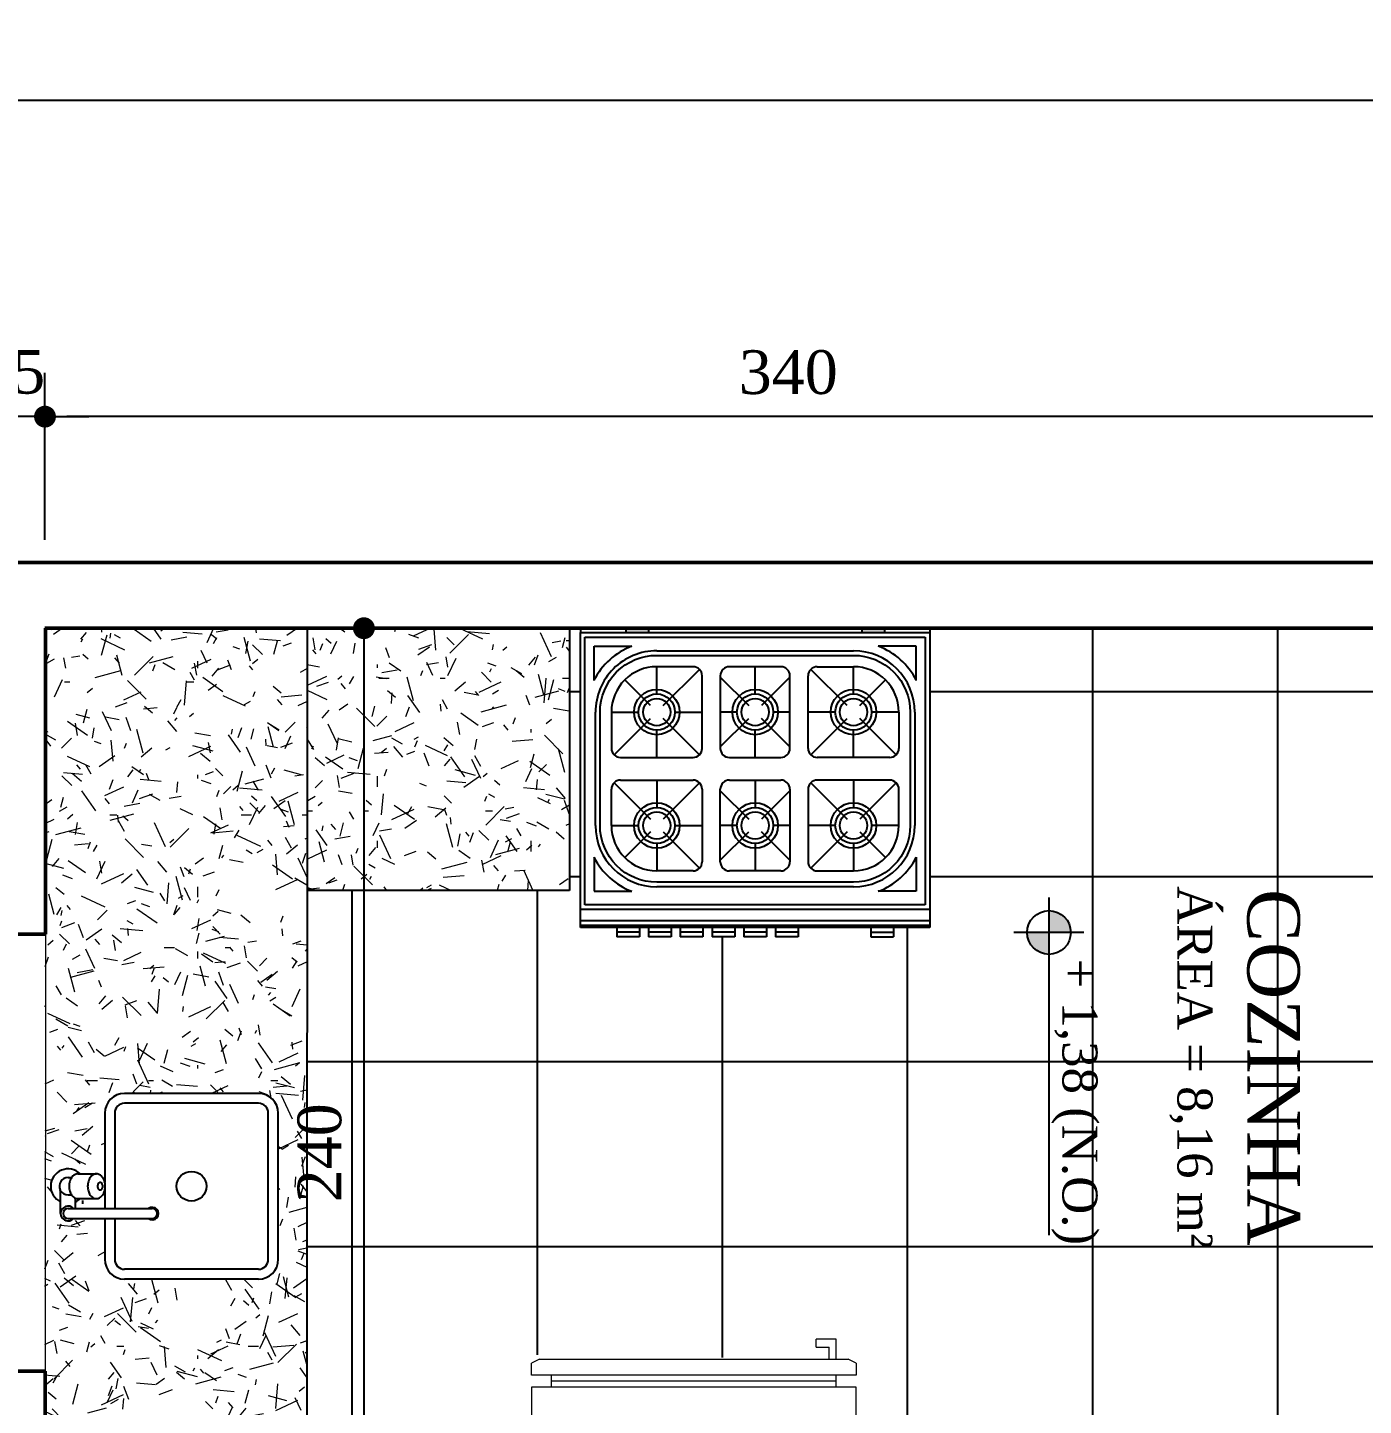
# Model space of a CAD drawing. Header units: centimetres. Extents: x -48696 to 156237, y -5617 to 29024.
# Drawn here: x -20598.1 to -20292.6, y 20362.5 to 20677.7 of the extents above; entities that cross this region are included whole.
import ezdxf

# ---------------------------------------------------------------- set-up
doc = ezdxf.new("R2010")
doc.units = ezdxf.units.CM
for name, color, linetype in [('ACESSORIOS', 2, 'Continuous'), ('COZ', 3, 'Continuous'), ('COZINHA', 2, 'Continuous'), ('Hachuria - Moveis', 1, 'Continuous'), ('PAREDES', 5, 'Continuous'), ('Piso', 55, 'Continuous'), ('PN010', 1, 'Continuous'), ('Portas-Cotas', 2, 'Continuous'), ('Texto', 2, 'Continuous')]:
    doc.layers.add(name, color=color, linetype=linetype)
for name, color, linetype, lineweight in [('Hachura', 1, 'Continuous', 9), ('Nível Fachada', 7, 'Continuous', 70), ('Parede Baixa', 5, 'Continuous', 50), ('Pilares Sub-solo', 7, 'Continuous', 70), ('Portas - Janelas', 2, 'Continuous', 20)]:
    doc.layers.add(name, color=color, linetype=linetype, lineweight=lineweight)
doc.styles.add('Valéria', font='romantic.ttf', dxfattribs={"height": 10})
doc.dimstyles.new('Cota - 50', dxfattribs={"dimtxt": 10, "dimasz": 5, "dimexe": 10, "dimexo": 20, "dimgap": 5, "dimtad": 1, "dimtxsty": 'Valéria', "dimblk": 'DOT', "dimcen": 0, "dimclrd": 12, "dimclre": 12, "dimclrt": 2, "dimazin": 2, "dimtfac": 1, "dimtix": 1, "dimtmove": 0, "dimatfit": 3, "dimldrblk": 'DOT', "dimfxl": 1, "dimarcsym": 0})

# ---------------------------------------------------------------- blocks, each defined once
blk = doc.blocks.new('Pia Bancada Planta 01')
at = {"layer": 'COZ', "color": 2}
for p, q in [((0.435, 0.1875), (0.165, 0.1875)), ((0.435, 0.1675), (0.165, 0.1675)), ((0.125, 0.1475), (0.125, 0.0074)), ((0.145, 0.1475), (0.145, -0.045)), ((0.455, -0.1475), (0.455, 0.1475)), ((0.475, -0.1475), (0.475, 0.1475)), ((0.0509, 0.0175), (0.0579, 0.0175)), ((0.0705, 0.025), (0.1081, 0.025)), ((0.0359, -0.055), (0.0359, -0.0115)), ((0.0509, -0.0175), (0.0579, -0.0175)), ((0.0659, -0.045), (0.0659, -0.0241)), ((0.0705, -0.025), (0.1081, -0.025)), ((0.125, -0.0074), (0.125, -0.045)), ((0.0509, -0.045), (0.2209, -0.045)), ((0.0509, -0.065), (0.2209, -0.065)), ((0.125, -0.065), (0.125, -0.1475)), ((0.145, -0.065), (0.145, -0.1475)), ((0.435, -0.1675), (0.165, -0.1675)), ((0.435, -0.1875), (0.165, -0.1875))]:
    blk.add_line(p, q, dxfattribs=at)
blk.add_lwpolyline([(0.0705, 0.025, 0.133256), (0.0641, 0.0233, 0.106756), (0.058, 0.0177, 0.082828), (0.0543, 0.0099, 0.071352), (0.0528, 0, 0.071352), (0.0543, -0.0099, 0.082828), (0.058, -0.0177, 0.106756), (0.0641, -0.0233, 0.133256), (0.0705, -0.025, 0.133256)], format="xyb", dxfattribs=at)
for points in [[(0.1081, -0.025, 0.133256), (0.1145, -0.0233, 0.106756), (0.1206, -0.0177, 0.082828), (0.1244, -0.0099, 0.071352), (0.1258, 0, 0.071352), (0.1244, 0.0099, 0.082828), (0.1206, 0.0177, 0.106756), (0.1145, 0.0233, 0.133256), (0.1081, 0.025, 0.133256), (0.1017, 0.0233, 0.106756), (0.0956, 0.0177, 0.082828), (0.0919, 0.0099, 0.071352), (0.0904, 0, 0.071352), (0.0919, -0.0099, 0.082828), (0.0956, -0.0177, 0.106756), (0.1017, -0.0233, 0.133256)], [(0.1156, 0.0075, 0.133256), (0.1137, 0.007, 0.106756), (0.1119, 0.0053, 0.082828), (0.1107, 0.003, 0.071352), (0.1103, 0, 0.071352), (0.1107, -0.003, 0.082828), (0.1119, -0.0053, 0.106756), (0.1137, -0.007, 0.133256), (0.1156, -0.0075, 0.133256), (0.1175, -0.007, 0.106756), (0.1194, -0.0053, 0.082828), (0.1205, -0.003, 0.071352), (0.1209, 0, 0.071352), (0.1205, 0.003, 0.082828), (0.1194, 0.0053, 0.106756), (0.1175, 0.007, 0.133256)]]:
    blk.add_lwpolyline(points, format="xyb", close=True, dxfattribs=at)
blk.add_circle((0.3, 0), 0.03, dxfattribs=at)
for centre, radius, start, end in [((0.165, 0.1475), 0.04, 90, 180), ((0.165, 0.1475), 0.02, 90, 180), ((0.435, 0.1475), 0.04, 0, 90), ((0.435, 0.1475), 0.02, 0, 90), ((0.0509, 0), 0.035, 45.5847, 244.6231), ((0.0509, 0), 0.0175, 90, 204.62), ((0.0259, -0.0115), 0.01, 0, 24.62), ((0.0509, 0), 0.0175, 211.0027, 270), ((0.0509, 0), 0.035, 295.3769, 314.4153), ((0.0509, -0.055), 0.015, 41.8103, 318.1897), ((0.0509, -0.055), 0.01, 90.0002, 270.0002), ((0.2209, -0.055), 0.0125, 233.1301, 126.8699), ((0.2209, -0.055), 0.01, 270.0001, 90.0001), ((0.165, -0.1475), 0.04, 180, 270), ((0.165, -0.1475), 0.02, 180, 270), ((0.435, -0.1475), 0.04, 270, 0), ((0.435, -0.1475), 0.02, 270, 360)]:
    blk.add_arc(centre, radius, start, end, dxfattribs=at)
blk = doc.blocks.new('6-PL')
at = {"layer": 'COZINHA'}
h = blk.add_hatch(color=1, dxfattribs=at)
h.dxf.hatch_style = 1
h.paths.add_polyline_path([(-69, -3), (-69, -4), (-64, -4), (-64, -3)])
h.paths.add_polyline_path([(-17, -3), (-17, -4), (-12, -4), (-12, -3)])
at = {"layer": 'COZINHA', "color": 15}
for p, q in [((-79, -3), (-69, -3)), ((-79, -3), (-79, -4)), ((-64, -3), (-17, -3)), ((-12, -3), (-2, -3)), ((-2, -3), (-2, -4)), ((-76, -7), (-67.64, -7)), ((-76, -14.51), (-76, -7)), ((-5, -7), (-13.36, -7)), ((-5, -14.51), (-5, -7)), ((-76, -53.49), (-76, -61)), ((-5, -53.49), (-5, -61)), ((-76, -61), (-67.64, -61)), ((-5, -61), (-13.36, -61)), ((-2, -67.5), (-79, -67.5)), ((-2, -68.5), (-79, -68.5))]:
    blk.add_line(p, q, dxfattribs=at)
at = {"layer": 'COZINHA', "color": 1}
for p, q in [((-69, -3), (-64, -3)), ((-69, -3), (-69, -4)), ((-64, -3), (-64, -4)), ((-17, -3), (-12, -3)), ((-17, -3), (-17, -4)), ((-12, -3), (-12, -4)), ((-79, -4), (-2, -4)), ((-78, -5), (-3, -5)), ((-78, -64), (-78, -5)), ((-3, -5), (-3, -64)), ((-62.17, -8), (-18.83, -8)), ((-62.17, -17.5), (-62.17, -11.5)), ((-54.17, -11.5), (-62.17, -11.5)), ((-60.75, -20.09), (-52.75, -12.09)), ((-34.83, -11.5), (-46.17, -11.5)), ((-40.5, -17.5), (-40.5, -11.5)), ((-20.25, -20.09), (-28.25, -12.09)), ((-26.83, -11.5), (-18.83, -11.5)), ((-18.83, -17.5), (-18.83, -11.5)), ((-63.58, -20.09), (-69.24, -14.43)), ((-52.17, -29.5), (-52.17, -13.5)), ((-48.17, -13.5), (-48.17, -29.5)), ((-48.17, -13.83), (-41.91, -20.09)), ((-32.83, -13.83), (-39.09, -20.09)), ((-32.83, -29.5), (-32.83, -13.5)), ((-28.83, -29.5), (-28.83, -13.5)), ((-17.42, -20.09), (-11.76, -14.43)), ((-75.67, -46.5), (-75.67, -21.5)), ((-72.17, -21.5), (-72.17, -29.5)), ((-72.17, -21.5), (-66.17, -21.5)), ((-71.58, -30.91), (-63.58, -22.91)), ((-52.75, -30.91), (-60.75, -22.91)), ((-58.17, -21.5), (-52.17, -21.5)), ((-44.5, -21.5), (-48.17, -21.5)), ((-48.17, -29.17), (-41.91, -22.91)), ((-32.83, -29.17), (-39.09, -22.91)), ((-32.83, -21.5), (-36.5, -21.5)), ((-22.83, -21.5), (-28.83, -21.5)), ((-28.25, -30.91), (-20.25, -22.91)), ((-9.42, -30.91), (-17.42, -22.91)), ((-8.83, -21.5), (-14.83, -21.5)), ((-8.83, -21.5), (-8.83, -29.5)), ((-5.33, -21.5), (-5.33, -46.5)), ((-62.17, -31.5), (-62.17, -25.5)), ((-40.5, -31.5), (-40.5, -25.5)), ((-18.83, -31.5), (-18.83, -25.5)), ((-70.17, -31.5), (-54.17, -31.5)), ((-46.17, -31.5), (-34.83, -31.5)), ((-10.83, -31.5), (-26.83, -31.5)), ((-72.17, -46.5), (-72.17, -38.5)), ((-71.58, -37.09), (-63.58, -45.09)), ((-70.17, -36.5), (-54.17, -36.5)), ((-62.17, -36.5), (-62.17, -42.5)), ((-52.75, -37.09), (-60.75, -45.09)), ((-52.17, -38.5), (-52.17, -54.5)), ((-48.17, -54.5), (-48.17, -38.5)), ((-48.17, -38.83), (-41.91, -45.09)), ((-46.17, -36.5), (-34.83, -36.5)), ((-40.5, -36.5), (-40.5, -42.5)), ((-32.83, -38.83), (-39.09, -45.09)), ((-32.83, -38.5), (-32.83, -54.5)), ((-28.83, -38.5), (-28.83, -54.5)), ((-28.25, -37.09), (-20.25, -45.09)), ((-10.83, -36.5), (-26.83, -36.5)), ((-18.83, -36.5), (-18.83, -42.5)), ((-9.42, -37.09), (-17.42, -45.09)), ((-8.83, -46.5), (-8.83, -38.5)), ((-72.17, -46.5), (-66.17, -46.5)), ((-63.58, -47.91), (-69.24, -53.57)), ((-60.75, -47.91), (-52.75, -55.91)), ((-58.17, -46.5), (-52.17, -46.5)), ((-44.5, -46.5), (-48.17, -46.5)), ((-48.17, -54.17), (-41.91, -47.91)), ((-32.83, -54.17), (-39.09, -47.91)), ((-32.83, -46.5), (-36.5, -46.5)), ((-22.83, -46.5), (-28.83, -46.5)), ((-20.25, -47.91), (-28.25, -55.91)), ((-17.42, -47.91), (-11.76, -53.57)), ((-8.83, -46.5), (-14.83, -46.5)), ((-62.17, -50.5), (-62.17, -56.5)), ((-40.5, -50.5), (-40.5, -56.5)), ((-18.83, -50.5), (-18.83, -56.5)), ((-54.17, -56.5), (-62.17, -56.5)), ((-34.83, -56.5), (-46.17, -56.5)), ((-26.83, -56.5), (-18.83, -56.5)), ((-18.83, -60), (-62.17, -60)), ((-3, -64), (-78, -64)), ((-66, -70), (-71, -70)), ((-59, -70), (-64, -70)), ((-52, -70), (-57, -70)), ((-45, -70), (-50, -70)), ((-38, -70), (-43, -70)), ((-31, -70), (-36, -70)), ((-15, -70), (-10, -70))]:
    blk.add_line(p, q, dxfattribs=at)
at = {"layer": 'COZINHA', "color": 2}
for p, q in [((-79, -69), (-79, -4)), ((-2, -4), (-2, -69)), ((-2, -65), (-79, -65)), ((-2, -69), (-79, -69)), ((-71, -69), (-71, -71)), ((-66, -69), (-66, -71)), ((-64, -69), (-64, -71)), ((-64, -69), (-64, -71)), ((-59, -69), (-59, -71)), ((-57, -69), (-57, -71)), ((-52, -69), (-52, -71)), ((-50, -69), (-50, -71)), ((-45, -69), (-45, -71)), ((-43, -69), (-43, -71)), ((-38, -69), (-38, -71)), ((-36, -69), (-36, -71)), ((-31, -69), (-31, -71)), ((-15, -69), (-15, -71)), ((-10, -69), (-10, -71)), ((-66, -71), (-71, -71)), ((-59, -71), (-64, -71)), ((-52, -71), (-57, -71)), ((-45, -71), (-50, -71)), ((-38, -71), (-43, -71)), ((-31, -71), (-36, -71)), ((-15, -71), (-10, -71))]:
    blk.add_line(p, q, dxfattribs=at)
at = {"layer": 'COZINHA', "color": 15}
blk.add_lwpolyline([(-62.17, -59, -0.414214), (-74.67, -46.5), (-74.67, -21.5, -0.414214), (-62.17, -9), (-18.83, -9, -0.414214), (-6.33, -21.5), (-6.33, -46.5, -0.414214), (-18.83, -59)], format="xyb", close=True, dxfattribs=at)
for centre in [(-62.17, -21.5), (-40.5, -21.5), (-18.83, -21.5), (-62.17, -46.5), (-40.5, -46.5), (-18.83, -46.5)]:
    blk.add_circle(centre, 5, dxfattribs=at)
at = {"layer": 'COZINHA', "color": 1}
for centre, radius in [((-62.17, -21.5), 4), ((-40.5, -21.5), 4), ((-18.83, -21.5), 4), ((-62.17, -21.5), 3), ((-40.5, -21.5), 3), ((-18.83, -21.5), 3), ((-62.17, -46.5), 4), ((-40.5, -46.5), 4), ((-18.83, -46.5), 4), ((-62.17, -46.5), 3), ((-40.5, -46.5), 3), ((-18.83, -46.5), 3)]:
    blk.add_circle(centre, radius, dxfattribs=at)
at = {"layer": 'COZINHA', "color": 15}
for centre, start, end in [((-62.17, -21.5), 110.6935, 153.1857), ((-18.83, -21.5), 26.8143, 69.3065), ((-62.17, -46.5), 206.8143, 249.3065), ((-18.83, -46.5), 290.6935, 333.1857)]:
    blk.add_arc(centre, 15.5, start, end, dxfattribs=at)
at = {"layer": 'COZINHA', "color": 1}
for centre, radius, start, end in [((-62.17, -21.5), 13.5, 90, 180), ((-18.83, -21.5), 13.5, 0, 90), ((-62.17, -21.5), 10, 90, 180), ((-54.17, -13.5), 2, 0, 90), ((-46.17, -13.5), 2, 90, 180), ((-34.83, -13.5), 2, 0, 90), ((-26.83, -13.5), 2, 90, 180), ((-18.83, -21.5), 10, 0, 90), ((-70.17, -29.5), 2, 180, 270), ((-54.17, -29.5), 2, 270, 0), ((-46.17, -29.5), 2, 180, 270), ((-34.83, -29.5), 2, 270, 0), ((-26.83, -29.5), 2, 180, 270), ((-10.83, -29.5), 2, 270, 0), ((-70.17, -38.5), 2, 90, 180), ((-54.17, -38.5), 2, 0, 90), ((-46.17, -38.5), 2, 90, 180), ((-34.83, -38.5), 2, 0, 90), ((-26.83, -38.5), 2, 90, 180), ((-10.83, -38.5), 2, 0, 90), ((-62.17, -46.5), 13.5, 180, 270), ((-62.17, -46.5), 10, 180, 270), ((-18.83, -46.5), 13.5, 270, 0), ((-18.83, -46.5), 10, 270, 0), ((-54.17, -54.5), 2, 270, 0), ((-46.17, -54.5), 2, 180, 270), ((-34.83, -54.5), 2, 270, 0), ((-26.83, -54.5), 2, 180, 270)]:
    blk.add_arc(centre, radius, start, end, dxfattribs=at)
blk = doc.blocks.new('Fogão 6 Planta 04')
at = {"layer": 'PAREDES', "xscale": -1}
blk.add_blockref('6-PL', (340.76, 314.37), dxfattribs=at)
blk = doc.blocks.new('gel')
at = {"layer": 'Hachura'}
for p, q in [((33132.79, 7050.49), (33203.79, 7050.49)), ((33132.79, 7050.49), (33132.79, 7048.49)), ((33203.79, 7050.49), (33203.79, 7048.49)), ((33208.79, 7048.49), (33127.79, 7048.49)), ((33127.79, 7048.49), (33127.79, 6977.99)), ((33208.79, 7039.49), (33208.79, 7048.49)), ((33208.79, 6977.99), (33208.79, 7039.49)), ((33127.79, 6977.99), (33132.79, 6977.99)), ((33132.79, 6977.99), (33203.79, 6977.99)), ((33132.79, 6977.99), (33132.79, 6974.99)), ((33132.79, 6976.49), (33203.79, 6976.49)), ((33203.79, 6977.99), (33208.79, 6977.99)), ((33203.79, 6977.99), (33203.79, 6974.99)), ((33127.79, 6971.99), (33127.79, 6974.99)), ((33127.79, 6974.99), (33208.79, 6974.99)), ((33208.79, 6974.99), (33208.79, 6971.99)), ((33127.79, 6971.99), (33129.79, 6970.99)), ((33206.79, 6970.99), (33129.79, 6970.99)), ((33134.51, 6970.99), (33134.51, 6967.99)), ((33206.79, 6970.99), (33208.79, 6971.99)), ((33137.79, 6967.99), (33134.51, 6967.99)), ((33137.79, 6967.99), (33137.79, 6965.99)), ((33132.79, 6965.99), (33137.79, 6965.99))]:
    blk.add_line(p, q, dxfattribs=at)
blk.add_lwpolyline([(33132.81, 6970.99), (33132.79, 6968.99), (33132.79, 6965.99)], dxfattribs=at)
blk = doc.blocks.new('_Dot')
at = {"color": 0, "linetype": 'ByBlock', "lineweight": -2}
blk.add_line((-0.5, 0), (-1, 0), dxfattribs=at)
at = {"color": 0, "linetype": 'ByBlock', "const_width": 0.5}
blk.add_lwpolyline([(-0.25, 0, 1), (0.25, 0, 1)], format="xyb", close=True, dxfattribs=at)
blk = doc.blocks.new('*D917')
at = {"color": 12, "lineweight": -2, "transparency": 16777216}
for p, q in [((-20942.5, 20579.88), (-20942.5, 20671.01)), ((-18502.51, 20575.31), (-18502.51, 20671.01)), ((-18507.51, 20661.01), (-20937.5, 20661.01))]:
    blk.add_line(p, q, dxfattribs=at)
at = {"layer": 'Defpoints', "color": 0, "transparency": 16777216}
for p in [(-20942.5, 20661.01), (-20942.5, 20559.88), (-18502.51, 20555.31)]:
    blk.add_point(p, dxfattribs=at)
at = {"color": 12, "lineweight": -2, "transparency": 16777216, "xscale": 5, "yscale": 5, "zscale": 5, "rotation": 180}
blk.add_blockref('_Dot', (-20942.5, 20661.01), dxfattribs=at)
at = {"color": 12, "lineweight": -2, "transparency": 16777216, "xscale": 5, "yscale": 5, "zscale": 5}
blk.add_blockref('_Dot', (-18502.51, 20661.01), dxfattribs=at)
at = {"color": 2, "transparency": 16777216, "insert": (-19722.51, 20671.12), "char_height": 10, "attachment_point": 5, "style": 'Valéria'}
blk.add_mtext('2440', dxfattribs=at)
blk = doc.blocks.new('*D935')
at = {"color": 12, "lineweight": -2, "transparency": 16777216}
for p, q in [((-20594.09, 20560.51), (-20594.09, 20598.68)), ((-20254.09, 20560.28), (-20254.09, 20598.68)), ((-20259.09, 20588.68), (-20589.09, 20588.68))]:
    blk.add_line(p, q, dxfattribs=at)
at = {"layer": 'Defpoints', "color": 0, "transparency": 16777216}
for p in [(-20594.09, 20588.68), (-20594.09, 20540.51), (-20254.09, 20540.28)]:
    blk.add_point(p, dxfattribs=at)
at = {"color": 12, "lineweight": -2, "transparency": 16777216, "xscale": 5, "yscale": 5, "zscale": 5, "rotation": 180}
blk.add_blockref('_Dot', (-20594.09, 20588.68), dxfattribs=at)
at = {"color": 12, "lineweight": -2, "transparency": 16777216, "xscale": 5, "yscale": 5, "zscale": 5}
blk.add_blockref('_Dot', (-20254.09, 20588.68), dxfattribs=at)
at = {"color": 2, "transparency": 16777216, "insert": (-20424.09, 20598.79), "char_height": 10, "attachment_point": 5, "style": 'Valéria'}
blk.add_mtext('340', dxfattribs=at)
blk = doc.blocks.new('*D936')
at = {"color": 12, "lineweight": -2, "transparency": 16777216}
for p, q in [((-20609.09, 20575.31), (-20609.09, 20598.68)), ((-20594.09, 20560.51), (-20594.09, 20598.68)), ((-20614.09, 20588.68), (-20619.09, 20588.68)), ((-20594.09, 20588.68), (-20609.09, 20588.68)), ((-20589.09, 20588.68), (-20584.09, 20588.68))]:
    blk.add_line(p, q, dxfattribs=at)
at = {"layer": 'Defpoints', "color": 0, "transparency": 16777216}
for p in [(-20609.09, 20588.68), (-20609.09, 20555.31), (-20594.09, 20540.51)]:
    blk.add_point(p, dxfattribs=at)
at = {"color": 12, "lineweight": -2, "transparency": 16777216, "xscale": 5, "yscale": 5, "zscale": 5}
blk.add_blockref('_Dot', (-20609.09, 20588.68), dxfattribs=at)
at = {"color": 12, "lineweight": -2, "transparency": 16777216, "xscale": 5, "yscale": 5, "zscale": 5, "rotation": 180}
blk.add_blockref('_Dot', (-20594.09, 20588.68), dxfattribs=at)
at = {"color": 2, "transparency": 16777216, "insert": (-20601.59, 20598.88), "char_height": 10, "attachment_point": 5, "style": 'Valéria'}
blk.add_mtext('15', dxfattribs=at)
blk = doc.blocks.new('*D975')
at = {"color": 12, "lineweight": -2, "transparency": 16777216}
for p, q in [((-20574.1, 20540.28), (-20511.15, 20540.28)), ((-20521.15, 20535.28), (-20521.15, 20305.28)), ((-20574.1, 20300.28), (-20511.15, 20300.28))]:
    blk.add_line(p, q, dxfattribs=at)
at = {"layer": 'Defpoints', "color": 0, "transparency": 16777216}
for p in [(-20594.1, 20540.28), (-20594.1, 20300.28), (-20521.15, 20300.28)]:
    blk.add_point(p, dxfattribs=at)
at = {"color": 12, "lineweight": -2, "transparency": 16777216, "xscale": 5, "yscale": 5, "zscale": 5}
for p, rotation in [((-20521.15, 20540.28), 90), ((-20521.15, 20300.28), 270)]:
    blk.add_blockref('_Dot', p, dxfattribs=dict(at, rotation=rotation))
at = {"color": 2, "transparency": 16777216, "insert": (-20531.26, 20420.28), "char_height": 10, "attachment_point": 5, "rotation": 90, "style": 'Valéria'}
blk.add_mtext('240', dxfattribs=at)

msp = doc.modelspace()

# ---------------------------------------------------------------- hatches: boundary and pattern name
h = msp.add_hatch()
h.set_pattern_fill('GRASS2', color=74, scale=15, angle=-90, pattern_type=2)
h.set_pattern_definition([(270, (-32114.967, 10358.615), (15, -15), [2.25, -0.45, 0.6, -0.45, 2.25, -9]), (270, (-32114.517, 10359.365), (15, -15), [1.5, -1.125, 2.25, -1.125, 1.5, -7.5]), (270, (-32108.517, 10354.115), (15, -15), [1.875, -0.75, 1.875, -10.5]), (270, (-32105.517, 10361.615), (15, -15), [0.75, -1.5, 0.75, -12]), (360, (-32105.517, 10360.115), (15, 15), [1.35, -13.65]), (360, (-32114.517, 10355.615), (15, 15), [1.5, -13.5]), (360, (-32108.517, 10351.865), (15, 15), [1.5, -13.5]), (315, (-32114.667, 10353.665), (15, -8e-15), [1.5, -19.713203]), (45, (-32114.667, 10357.565), (8e-15, 15), [1.5, -19.713203]), (333.43495, (-32114.5915, 10354.115), (15, -8e-10), [1.5, -32.04102]), (345.963757, (-32114.5165, 10354.8652), (15, -5e-10), [1.5, -60.346584]), (345.963757, (-32108.5165, 10351.1152), (15, -5e-10), [1.2, -60.646584]), (345.963757, (-32105.5165, 10359.8152), (15, -5e-10), [1.05, -60.796584]), (14.036243, (-32114.5165, 10356.3652), (15, 5e-10), [1.5, -60.346584]), (14.036243, (-32108.5165, 10352.6152), (15, 5e-10), [1.2, -60.646584]), (14.036243, (-32105.5165, 10360.4152), (15, 5e-10), [1.05, -60.796584]), (26.56505, (-32114.5915, 10357.115), (15, 6e-09), [1.5, -32.041002])])
h.paths.add_polyline_path([(-20580.41195, 20407.53305), (-20580.41195, 20410.31655), (-20581.17684, 20410.31655), (-20581.63529, 20409.43316), (-20583.05282, 20409.43316), (-20586.4663, 20409.43316, -0.047372104), (-20587.11047, 20409.04914), (-20587.11047, 20407.53305)])
at = {"layer": 'Hachura', "transparency": 33554687}
h = msp.add_hatch(dxfattribs=at)
h.set_pattern_fill('TEXTURED', color=55, scale=40, angle=180, pattern_type=2)
h.set_pattern_definition([(180, (-32144.067, 10343.915), (-17.6, -30.4), [1.6, -26.8, 1.2, -11.6, 2.4, -28.4]), (185, (-32126.067, 10329.515), (-15.75017, -31.09103), [3.2, -26.8, 2.4, -11.6, 4.8, -28.4]), (190, (-32136.467, 10327.515), (-10.75682, -38.045905), [2.8, -6.8, 3.6, -21.2, 2, -26.4]), (195, (-32129.267, 10323.915), (-9.00093, -35.95474), [5.6, -6.8, 6, -21.2, 4.4, -26.4]), (200, (-32132.467, 10340.315), (-17.796127, -29.4635), [3.2, -22, 2.8, -16.4, 2, -12.8]), (205, (-32138.067, 10345.915), (-19.944628, -29.161135), [4.4, -22, 5.6, -16.4, 4.8, -12.8]), (210, (-32144.067, 10342.715), (2.929234, -33.87358), [2, -13.2, 1.6, -19.6, 1.2, -26]), (215, (-32126.067, 10357.115), (-2.97648, -39.68401), [4.4, -13.2, 3.2, -19.6, 2.4, -26]), (220, (-32132.867, 10333.915), (-4.511456, -28.84938), [1.6, -17.6, 1.2, -11.2, 3.2, -20.4]), (225, (-32132.867, 10348.315), (8.20244, -39.31514), [3.2, -17.6, 2.4, -11.2, 6, -20.4]), (230, (-32138.867, 10348.315), (10.699715, -31.43113), [0.8, -14.8, 2, -24.4, 2.4, -12.4]), (240, (-32140.067, 10345.515), (13.26307, -29.82769), [2, -16.4, 0.8, -19.2, 1.6, -14.8]), (245, (-32125.667, 10345.515), (9.72655, -41.609064), [4.4, -16.4, 1.6, -19.2, 3.2, -14.8]), (250, (-32135.667, 10350.315), (14.652303, -28.744913), [1.2, -7.6, 2.4, -12.8, 1.6, -17.6]), (255, (-32121.267, 10353.915), (31.01116, -31.08549), [2.4, -7.6, 4.8, -12.8, 3.2, -17.6]), (260, (-32137.667, 10326.715), (27.80871, -21.962593), [2.8, -17.6, 1.2, -20.8, 2.4, -19.6]), (265, (-32141.267, 10355.515), (33.20336, -19.76909), [5.6, -17.6, 2.4, -20.8, 4.8, -19.6]), (270, (-32140.067, 10343.915), (35.2, -14.8), [2.4, -12.4, 1.6, -24.4, 0.8, -24.8]), (275, (-32125.667, 10329.515), (37.611, -26.021), [4.8, -12.4, 1.6, -24.4, 1.6, -24.8]), (280, (-32133.667, 10331.515), (33.06286, -19.352705), [2.8, -15.6, 2.4, -12.8, 2.8, -29.2]), (285, (-32140.867, 10324.315), (34.623746, -16.397444), [5.6, -15.6, 4.8, -12.8, 5.6, -29.2]), (290, (-32130.867, 10354.315), (32.05871, -10.89215), [3.2, -10.4, 1.6, -21.2, 2.4, -23.2]), (295, (-32152.467, 10354.315), (32.886033, -8.056603), [6, -10.4, 3.2, -21.2, 4.8, -23.2]), (300, (-32120.067, 10349.515), (38.21999, -3.79897), [2, -26.8, 2.4, -12.4, 2.8, -16.4]), (305, (-32123.667, 10345.915), (43.41948, -1.33749), [4.4, -26.8, 4.8, -12.4, 5.6, -16.4]), (310, (-32128.867, 10358.315), (37.21437, -9.502144), [1.2, -8.8, 1.6, -17.2, 3.2, -22.4]), (315, (-32132.467, 10354.715), (42.992092, -6.22254), [2.4, -8.8, 3.2, -17.2, 6, -22.4]), (320, (-32116.867, 10326.315), (29.412914, 4.56076), [2.4, -14.4, 2.8, -12.4, 1.6, -16.8]), (325, (-32132.867, 10351.515), (30.968367, 10.055855), [4.8, -14.4, 5.6, -12.4, 3.2, -16.8]), (330, (-32150.067, 10360.715), (27.309996, 16.1023), [1.6, -11.2, 3.2, -24.8, 2.8, -22.8]), (335, (-32146.467, 10338.715), (35.59079, 13.856973), [3.2, -11.2, 6, -24.8, 5.6, -22.8]), (340, (-32123.667, 10338.315), (31.720143, 21.65716), [2.4, -16.8, 2, -15.2, 1.6, -24.4]), (345, (-32120.067, 10352.715), (34.120974, 26.88492), [4.8, -16.8, 4.4, -15.2, 3.2, -24.4]), (350, (-32126.067, 10347.915), (28.75254, 22.549755), [3.6, -13.2, 2.4, -18, 3.2, -17.6]), (355, (-32144.067, 10329.915), (27.30531, 32.1425), [4.4, -13.2, 4.8, -18, 5.2, -17.6])])
h.paths.add_polyline_path([(-20575.87862, 20391.38305, -0.414213562), (-20580.41195, 20395.91638), (-20580.41195, 20405.26638), (-20587.54337, 20405.26638, -0.688500258), (-20590.51047, 20406.39972), (-20590.51047, 20409.04914, -1.181648871), (-20586.03438, 20415.46638), (-20582.32516, 20415.46638, -0.133256151), (-20581.5975, 20415.26895, -0.10675627), (-20580.90849, 20414.63652, -0.08282753), (-20580.48269, 20413.75549, -0.017976758), (-20580.41195, 20413.47729), (-20580.41195, 20429.34972, -0.414213562), (-20575.87862, 20433.88305), (-20545.27862, 20433.88305, -0.414213562), (-20540.74529, 20429.34972), (-20540.74529, 20395.91638, -0.414213562), (-20545.27862, 20391.38305)], flags=16)
h.paths.add_polyline_path([(-20587.11047, 20407.53305), (-20587.11047, 20409.89845, 0.093395814), (-20586.58652, 20409.79972), (-20586.03438, 20409.79972, -0.035749085), (-20586.4663, 20409.43316), (-20583.05282, 20409.43316), (-20581.63529, 20409.43316), (-20581.17684, 20410.31655), (-20580.41195, 20410.31655), (-20580.41195, 20407.53305)], flags=0)
h.paths.add_polyline_path([(-20560.57862, 20416.03305, -1), (-20560.57862, 20409.23305, -1)], flags=0)
h.paths.add_polyline_path([(-20581.25686, 20411.84228, -0.133256151), (-20581.47516, 20411.78305, -0.133256151), (-20581.69346, 20411.84228, -0.10675627), (-20581.90016, 20412.03201, -0.08282753), (-20582.0279, 20412.29632, -0.071351749), (-20582.0762, 20412.63305, -0.106526581), (-20581.96278, 20413.12488, -0.155010419), (-20581.69346, 20413.42382, -0.133256151), (-20581.47516, 20413.48305, -0.133256151), (-20581.25686, 20413.42382, -0.10675627), (-20581.05016, 20413.23409, -0.08282753), (-20580.92242, 20412.96978, -0.071351749), (-20580.87412, 20412.63305, -0.106526581), (-20580.98754, 20412.14122, -0.155010419)], flags=0)
h.paths.add_polyline_path([(-20534.23286, 20300.31073), (-20534.19793, 20360.19763), (-20594.06166, 20360.19763), (-20594.09659, 20300.31073)])
h.paths.add_polyline_path([(-20534.19793, 20360.19763), (-20534.09288, 20540.31073), (-20594.09289, 20540.31073), (-20594.14146, 20457.03073), (-20594.19794, 20360.19763)])
h = msp.add_hatch(dxfattribs=at)
h.set_pattern_fill('TEXTURED', color=55, scale=40, angle=180, pattern_type=2)
h.set_pattern_definition([(180, (-32278.96, 3869.59), (-17.6, -30.4), [1.6, -26.8, 1.2, -11.6, 2.4, -28.4]), (185, (-32260.96, 3855.19), (-15.750172, -31.09103), [3.2, -26.8, 2.4, -11.6, 4.8, -28.4]), (190, (-32271.36, 3853.19), (-10.75682, -38.045905), [2.8, -6.8, 3.6, -21.2, 2, -26.4]), (195, (-32264.16, 3849.59), (-9.00093, -35.95474), [5.6, -6.8, 6, -21.2, 4.4, -26.4]), (200, (-32267.36, 3865.989), (-17.796127, -29.4635), [3.2, -22, 2.8, -16.4, 2, -12.8]), (205, (-32272.961, 3871.589), (-19.944628, -29.161135), [4.4, -22, 5.6, -16.4, 4.8, -12.8]), (210, (-32278.96, 3868.39), (2.929234, -33.873582), [2, -13.2, 1.6, -19.6, 1.2, -26]), (215, (-32260.96, 3882.79), (-2.976477, -39.68401), [4.4, -13.2, 3.2, -19.6, 2.4, -26]), (220, (-32267.76, 3859.589), (-4.511456, -28.84938), [1.6, -17.6, 1.2, -11.2, 3.2, -20.4]), (225, (-32267.76, 3873.99), (8.20244, -39.315137), [3.2, -17.6, 2.4, -11.2, 6, -20.4]), (230, (-32273.76, 3873.99), (10.699715, -31.431133), [0.8, -14.8, 2, -24.4, 2.4, -12.4]), (240, (-32274.96, 3871.19), (13.26307, -29.827688), [2, -16.4, 0.8, -19.2, 1.6, -14.8]), (245, (-32260.56, 3871.19), (9.726552, -41.609064), [4.4, -16.4, 1.6, -19.2, 3.2, -14.8]), (250, (-32270.56, 3875.99), (14.652303, -28.744913), [1.2, -7.6, 2.4, -12.8, 1.6, -17.6]), (255, (-32256.16, 3879.59), (31.01116, -31.08549), [2.4, -7.6, 4.8, -12.8, 3.2, -17.6]), (260, (-32272.56, 3852.39), (27.808713, -21.962593), [2.8, -17.6, 1.2, -20.8, 2.4, -19.6]), (265, (-32276.16, 3881.19), (33.20336, -19.76909), [5.6, -17.6, 2.4, -20.8, 4.8, -19.6]), (270, (-32274.96, 3869.59), (35.2, -14.8), [2.4, -12.4, 1.6, -24.4, 0.8, -24.8]), (275, (-32260.56, 3855.19), (37.611, -26.021003), [4.8, -12.4, 1.6, -24.4, 1.6, -24.8]), (280, (-32268.56, 3857.19), (33.06286, -19.352705), [2.8, -15.6, 2.4, -12.8, 2.8, -29.2]), (285, (-32275.76, 3849.99), (34.623746, -16.397444), [5.6, -15.6, 4.8, -12.8, 5.6, -29.2]), (290, (-32265.76, 3879.99), (32.058712, -10.892152), [3.2, -10.4, 1.6, -21.2, 2.4, -23.2]), (295, (-32287.36, 3879.99), (32.886033, -8.056603), [6, -10.4, 3.2, -21.2, 4.8, -23.2]), (300, (-32254.96, 3875.19), (38.219993, -3.79897), [2, -26.8, 2.4, -12.4, 2.8, -16.4]), (305, (-32258.56, 3871.59), (43.41948, -1.337493), [4.4, -26.8, 4.8, -12.4, 5.6, -16.4]), (310, (-32263.76, 3883.99), (37.21437, -9.502144), [1.2, -8.8, 1.6, -17.2, 3.2, -22.4]), (315, (-32267.36, 3880.39), (42.992092, -6.22254), [2.4, -8.8, 3.2, -17.2, 6, -22.4]), (320, (-32251.76, 3851.99), (29.412914, 4.560758), [2.4, -14.4, 2.8, -12.4, 1.6, -16.8]), (325, (-32267.76, 3877.19), (30.968367, 10.055855), [4.8, -14.4, 5.6, -12.4, 3.2, -16.8]), (330, (-32284.96, 3886.39), (27.309996, 16.1023), [1.6, -11.2, 3.2, -24.8, 2.8, -22.8]), (335, (-32281.36, 3864.39), (35.59079, 13.856973), [3.2, -11.2, 6, -24.8, 5.6, -22.8]), (340, (-32258.56, 3863.99), (31.720143, 21.65716), [2.4, -16.8, 2, -15.2, 1.6, -24.4]), (345, (-32254.96, 3878.39), (34.120974, 26.884924), [4.8, -16.8, 4.4, -15.2, 3.2, -24.4]), (350, (-32260.96, 3873.59), (28.75254, 22.549755), [3.6, -13.2, 2.4, -18, 3.2, -17.6]), (355, (-32278.96, 3855.59), (27.30531, 32.1425), [4.4, -13.2, 4.8, -18, 5.2, -17.6])])
h.paths.add_polyline_path([(-20534.09288, 20540.31073), (-20534.12787, 20480.31074), (-20474.12788, 20480.27574), (-20474.09286, 20540.31073)])
at = {"layer": 'Piso'}
h = msp.add_hatch(dxfattribs=at)
h.set_pattern_fill('ANSI37', color=256, scale=13.333333, angle=-45)
h.set_pattern_definition([(360, (-32250.16, 3888.79), (3e-14, 42.33333), []), (90, (-32250.16, 3888.79), (-42.33333, 3e-14), [])])
edge = h.paths.add_edge_path()
edge.add_line((-20254.09135, 20540.31073), (-20391.71651, 20540.31073))
edge.add_line((-20391.71651, 20540.31073), (-20391.71651, 20471.80273))
edge.add_line((-20391.71651, 20471.80273), (-20400.02051, 20471.80273))
edge.add_line((-20400.02051, 20471.80273), (-20400.02051, 20469.72673))
edge.add_line((-20400.02051, 20469.72673), (-20463.33851, 20469.72673))
edge.add_line((-20463.33851, 20469.72673), (-20463.33851, 20471.80273))
edge.add_line((-20463.33851, 20471.80273), (-20471.64251, 20471.80273))
edge.add_line((-20471.64251, 20471.80273), (-20471.64251, 20540.31073))
edge.add_line((-20471.64251, 20540.31073), (-20474.09286, 20540.31216))
edge.add_line((-20474.09286, 20540.31216), (-20474.12788, 20480.27574))
edge.add_line((-20474.12788, 20480.27574), (-20534.12787, 20480.31074))
edge.add_line((-20534.12787, 20480.31074), (-20534.12787, 20300.27575))
edge.add_line((-20534.12787, 20300.27575), (-20478.21281, 20300.27575))
edge.add_line((-20478.21281, 20300.27575), (-20478.21281, 20302.05541))
edge.add_line((-20478.21281, 20302.05541), (-20482.79614, 20302.05541))
edge.add_line((-20482.79614, 20302.05541), (-20482.79614, 20374.11092))
edge.add_line((-20482.79614, 20374.11092), (-20414.70137, 20373.09708))
edge.add_line((-20414.70137, 20373.09708), (-20414.70137, 20375.84708))
edge.add_line((-20414.70137, 20375.84708), (-20417.71281, 20375.84708))
edge.add_line((-20417.71281, 20375.84708), (-20417.71281, 20377.68041))
edge.add_line((-20417.71281, 20377.68041), (-20413.12947, 20377.68041))
edge.add_line((-20413.12947, 20377.68041), (-20413.12947, 20373.09708))
edge.add_line((-20413.12947, 20373.09708), (-20408.54614, 20373.09708))
edge.add_line((-20408.54614, 20373.09708), (-20408.54614, 20300.19178))
edge.add_line((-20408.54614, 20300.19178), (-20254.45681, 20300.19178))
edge.add_line((-20254.45681, 20300.19178), (-20254.09137, 20540.2812))
at = {"layer": 'Portas - Janelas'}
h = msp.add_hatch(color=256, dxfattribs=at)
edge = h.paths.add_edge_path()
edge.add_arc((-20364.4848, 20470.68255), 5, 0, 90)
edge.add_line((-20364.4848, 20475.68255), (-20364.4848, 20470.68255))
edge.add_line((-20364.4848, 20470.68255), (-20359.4848, 20470.68255))
edge = h.paths.add_edge_path()
edge.add_arc((-20364.4848, 20470.68255), 5, 180, 270)
edge.add_line((-20364.4848, 20465.68255), (-20364.4848, 20470.68255))
edge.add_line((-20364.4848, 20470.68255), (-20369.4848, 20470.68255))

# ---------------------------------------------------------------- linework, layer by layer
at = {"layer": 'ACESSORIOS'}
for p, q in [((-20534.09288, 20540.31073), (-20534.23288, 20300.27581)), ((-20474.09289, 20540.27573), (-20474.12788, 20480.27574)), ((-20474.12788, 20480.27574), (-20534.12787, 20480.31074))]:
    msp.add_line(p, q, dxfattribs=at)
at = {"layer": 'Hachuria - Moveis'}
msp.add_circle((-20364.4848, 20470.68255), 5, dxfattribs=at)
at = {"layer": 'Parede Baixa'}
for p, q in [((-18764.08952, 20555.31073), (-20609.08785, 20555.31073)), ((-20254.09135, 20540.31073), (-20594.09659, 20540.31073)), ((-20609.08785, 20470.31511), (-20593.99744, 20470.3063)), ((-20609.11701, 20370.31511), (-20594.05577, 20370.30632))]:
    msp.add_line(p, q, dxfattribs=at)
at = {"layer": 'Parede Baixa', "color": 5}
for p, q in [((-20593.95661, 20540.31073), (-20593.99744, 20470.3063)), ((-20594.05577, 20370.30632), (-20594.09659, 20300.31073))]:
    msp.add_line(p, q, dxfattribs=at)
at = {"layer": 'PN010'}
for p, q in [((-20364.4848, 20478.68255), (-20364.4848, 20401.4528)), ((-20356.4848, 20470.68255), (-20372.4848, 20470.68255))]:
    msp.add_line(p, q, dxfattribs=at)
at = {"layer": 'Portas - Janelas'}
msp.add_line((-20593.99744, 20470.3063), (-20594.05577, 20370.30632), dxfattribs=at)

# ---------------------------------------------------------------- block references
at = {"layer": 'Nível Fachada', "xscale": 113.3333333333333, "yscale": 113.3333333333333, "zscale": 113.3333333333333}
msp.add_blockref('Pia Bancada Planta 01', (-20594.57862, 20412.63305), dxfattribs=at)
at = {"layer": 'Parede Baixa', "xscale": -1.038, "yscale": 1.038, "zscale": 1.038}
msp.add_blockref('Fogão 6 Planta 04', (-20035.92893, 20217.10357), dxfattribs=at)
at = {"layer": 'Pilares Sub-solo', "xscale": 0.9166666666666667, "yscale": 0.9166666666666667, "zscale": 0.9166666666666667, "rotation": 179.9999999999998}
msp.add_blockref('gel', (9958.59511, 26763.17262), dxfattribs=at)

# ---------------------------------------------------------------- texts
at = {"layer": 'Portas-Cotas', "insert": (-20307.08292, 20439.82338), "char_height": 12, "attachment_point": 2, "rotation": 270, "style": 'Valéria'}
msp.add_mtext('COZINHA\\P{\\H0.6667x;ÁREA = 8,16 m²}', dxfattribs=at)
at = {"layer": 'Texto', "insert": (-20353.37829, 20464.71907), "char_height": 8, "attachment_point": 1, "rotation": 270, "style": 'Valéria'}
msp.add_mtext('+ 1,38 (N.O.)', dxfattribs=at)

# ---------------------------------------------------------------- dimensions: what is measured, and where the dimension line sits
for base, p1, p2, picture, middle in [((-20942.50467, 20661.00634), (-18502.50896, 20555.31073), (-20942.50467, 20559.88455), '*D917', (-19722.50681, 20671.11728)), ((-20594.09129, 20588.68294), (-20254.09137, 20540.2812), (-20594.09129, 20540.50903), '*D935', (-20424.09133, 20598.79389))]:
    dim = msp.add_linear_dim(base=base, p1=p1, p2=p2, dimstyle='Cota - 50')
    dim.commit()
    dim.dimension.update_dxf_attribs({"geometry": picture, "text_midpoint": middle})
dim = msp.add_linear_dim(base=(-20609.08785, 20588.68294), p1=(-20594.09129, 20540.50903), p2=(-20609.08785, 20555.31073), dimstyle='Cota - 50', override={"dimtmove": 1})
dim.commit()
dim.dimension.update_dxf_attribs({"geometry": '*D936', "text_midpoint": (-20601.58957, 20598.87525)})
dim = msp.add_linear_dim(base=(-20521.15062, 20300.2812), p1=(-20594.09659, 20540.2812), p2=(-20594.09659, 20300.2812), angle=270, dimstyle='Cota - 50')
dim.commit()
dim.dimension.update_dxf_attribs({"geometry": '*D975', "text_midpoint": (-20531.26157, 20420.2812)})

doc.saveas('drawing.dxf')
